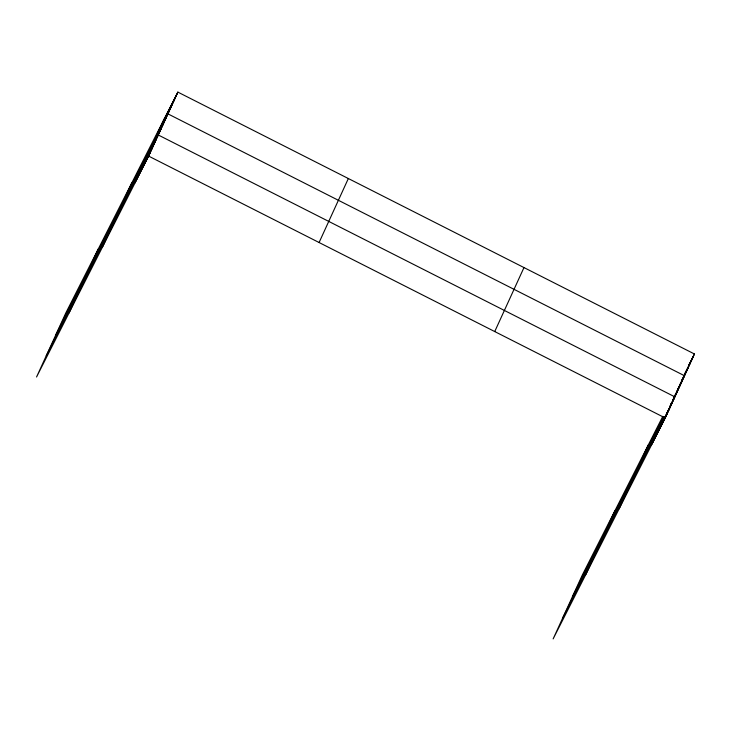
<?xml version="1.0" encoding="UTF-8"?>
<svg xmlns="http://www.w3.org/2000/svg" width="731" height="731" viewBox="0 0 731 731"><rect width="100%" height="100%" fill="white"/><g stroke="black" fill="none" stroke-linecap="round" stroke-linejoin="round"><path stroke-width="1.1" d="M69.052 312.941L98.292 248.951M102.532 246.941L131.781 182.951M135.034 182.878L164.283 118.888M177.861 92.106L65.79 313.014L36.55 377.004L148.621 156.105L177.861 92.106L694.45 353.996L665.21 417.986L553.139 638.894L582.379 574.895L662.807 416.359M319.091 242.528L348.34 178.528M494.732 331.563L523.981 267.573M585.641 574.831L614.881 510.841M619.12 508.831L648.36 444.832M651.623 444.768L664.168 417.31M162.291 123.237L176.865 94.29M161.295 125.412L174.883 98.639M159.303 129.771L173.887 100.814M158.316 131.946L171.895 105.163M156.324 136.295L170.908 107.338M155.328 138.47L168.916 111.688M55.848 334.771L167.92 113.872L684.508 375.752L677.5 389.769M151.445 146.977L165.992 118.093M150.476 149.097L164.064 122.315M148.548 153.318L163.095 124.425M147.58 155.429L161.167 128.647M145.652 159.65L160.199 130.758M46.199 355.887L158.271 134.988L674.859 396.869L669.824 406.792M142.755 165.983L156.343 139.21M140.827 170.213L155.374 141.321M139.859 172.324L153.446 145.542M137.931 176.546L152.477 147.653M136.003 180.767L150.549 151.884M688.913 364.906L694.45 353.996M688.931 365.098L693.454 356.171M684.426 374.409L692.458 358.345M684.444 374.793L690.475 362.695M681.438 380.933L688.483 367.053M681.466 381.317L687.487 369.228M679.464 385.475L685.504 373.578M572.437 596.651L663.702 416.771M677.043 390.884L682.58 379.974M673.607 398.084L681.612 382.085M672.675 400.323L679.684 386.315M670.711 404.417L671.716 402.434M672.721 400.451L677.756 390.537M662.24 421.54L664.753 416.579M669.788 406.664L676.787 392.648M562.788 617.768L664.79 416.707M659.344 427.873L664.835 416.834M666.389 413.984L673.891 398.98M657.416 432.094L671.963 403.201M656.447 434.205L670.035 407.432M654.519 438.426L669.066 409.543M652.582 442.657L667.138 413.764M148.621 156.105L665.21 417.986"/></g></svg>
